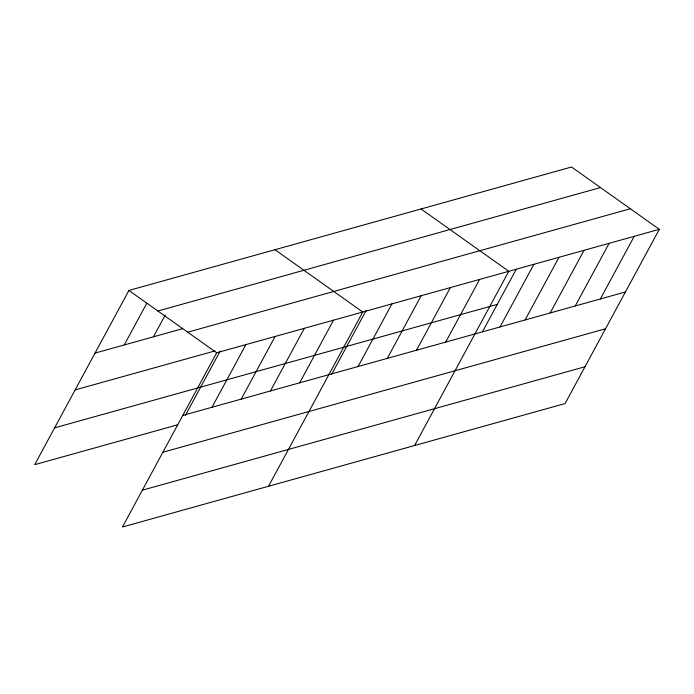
<?xml version="1.0" encoding="UTF-8"?>
<svg xmlns="http://www.w3.org/2000/svg" width="694" height="694" viewBox="0 0 694 694"><rect width="100%" height="100%" fill="white"/><g stroke="black" fill="none" stroke-linecap="round" stroke-linejoin="round"><path stroke-width="1.04" d="M659.3 229.324L216.675 352.76L122.465 526.998L565.09 403.552L659.3 229.324L571.535 167.002L128.911 290.448L34.7 464.676L177.638 424.815M124.243 344.953L146.833 303.183M153.461 336.798L165.267 314.972M185.359 415.446L220.163 351.077M212.008 407.265L245.884 344.614M241.226 399.119L275.102 336.469M270.434 390.974L304.31 328.323M299.652 382.828L333.528 320.168M268.535 486.26L362.736 312.022L274.98 249.71M331.428 374.708L366.232 310.348M358.078 366.527L391.954 303.877M387.287 358.382L421.163 295.731M416.504 350.236L450.38 287.585M445.713 342.09L479.597 279.439M414.596 445.522L508.806 271.293L421.041 208.972M482.434 331.801L516.215 269.324M500.01 326.943L533.886 264.293M525.098 319.951L558.974 257.301M550.177 312.959L584.053 250.308M575.257 305.959L609.132 243.308M600.345 298.967L634.221 236.316M157.868 311.007L600.501 187.571M95.035 353.099L182.669 328.652M187.71 332.192L630.334 208.755M75.126 389.915L214.932 350.93M54.609 427.86L497.234 304.414M182.8 415.411L625.424 291.974M162.89 452.236L605.515 328.791M142.374 490.172L584.999 366.736M128.911 290.448L216.675 352.76"/></g></svg>
